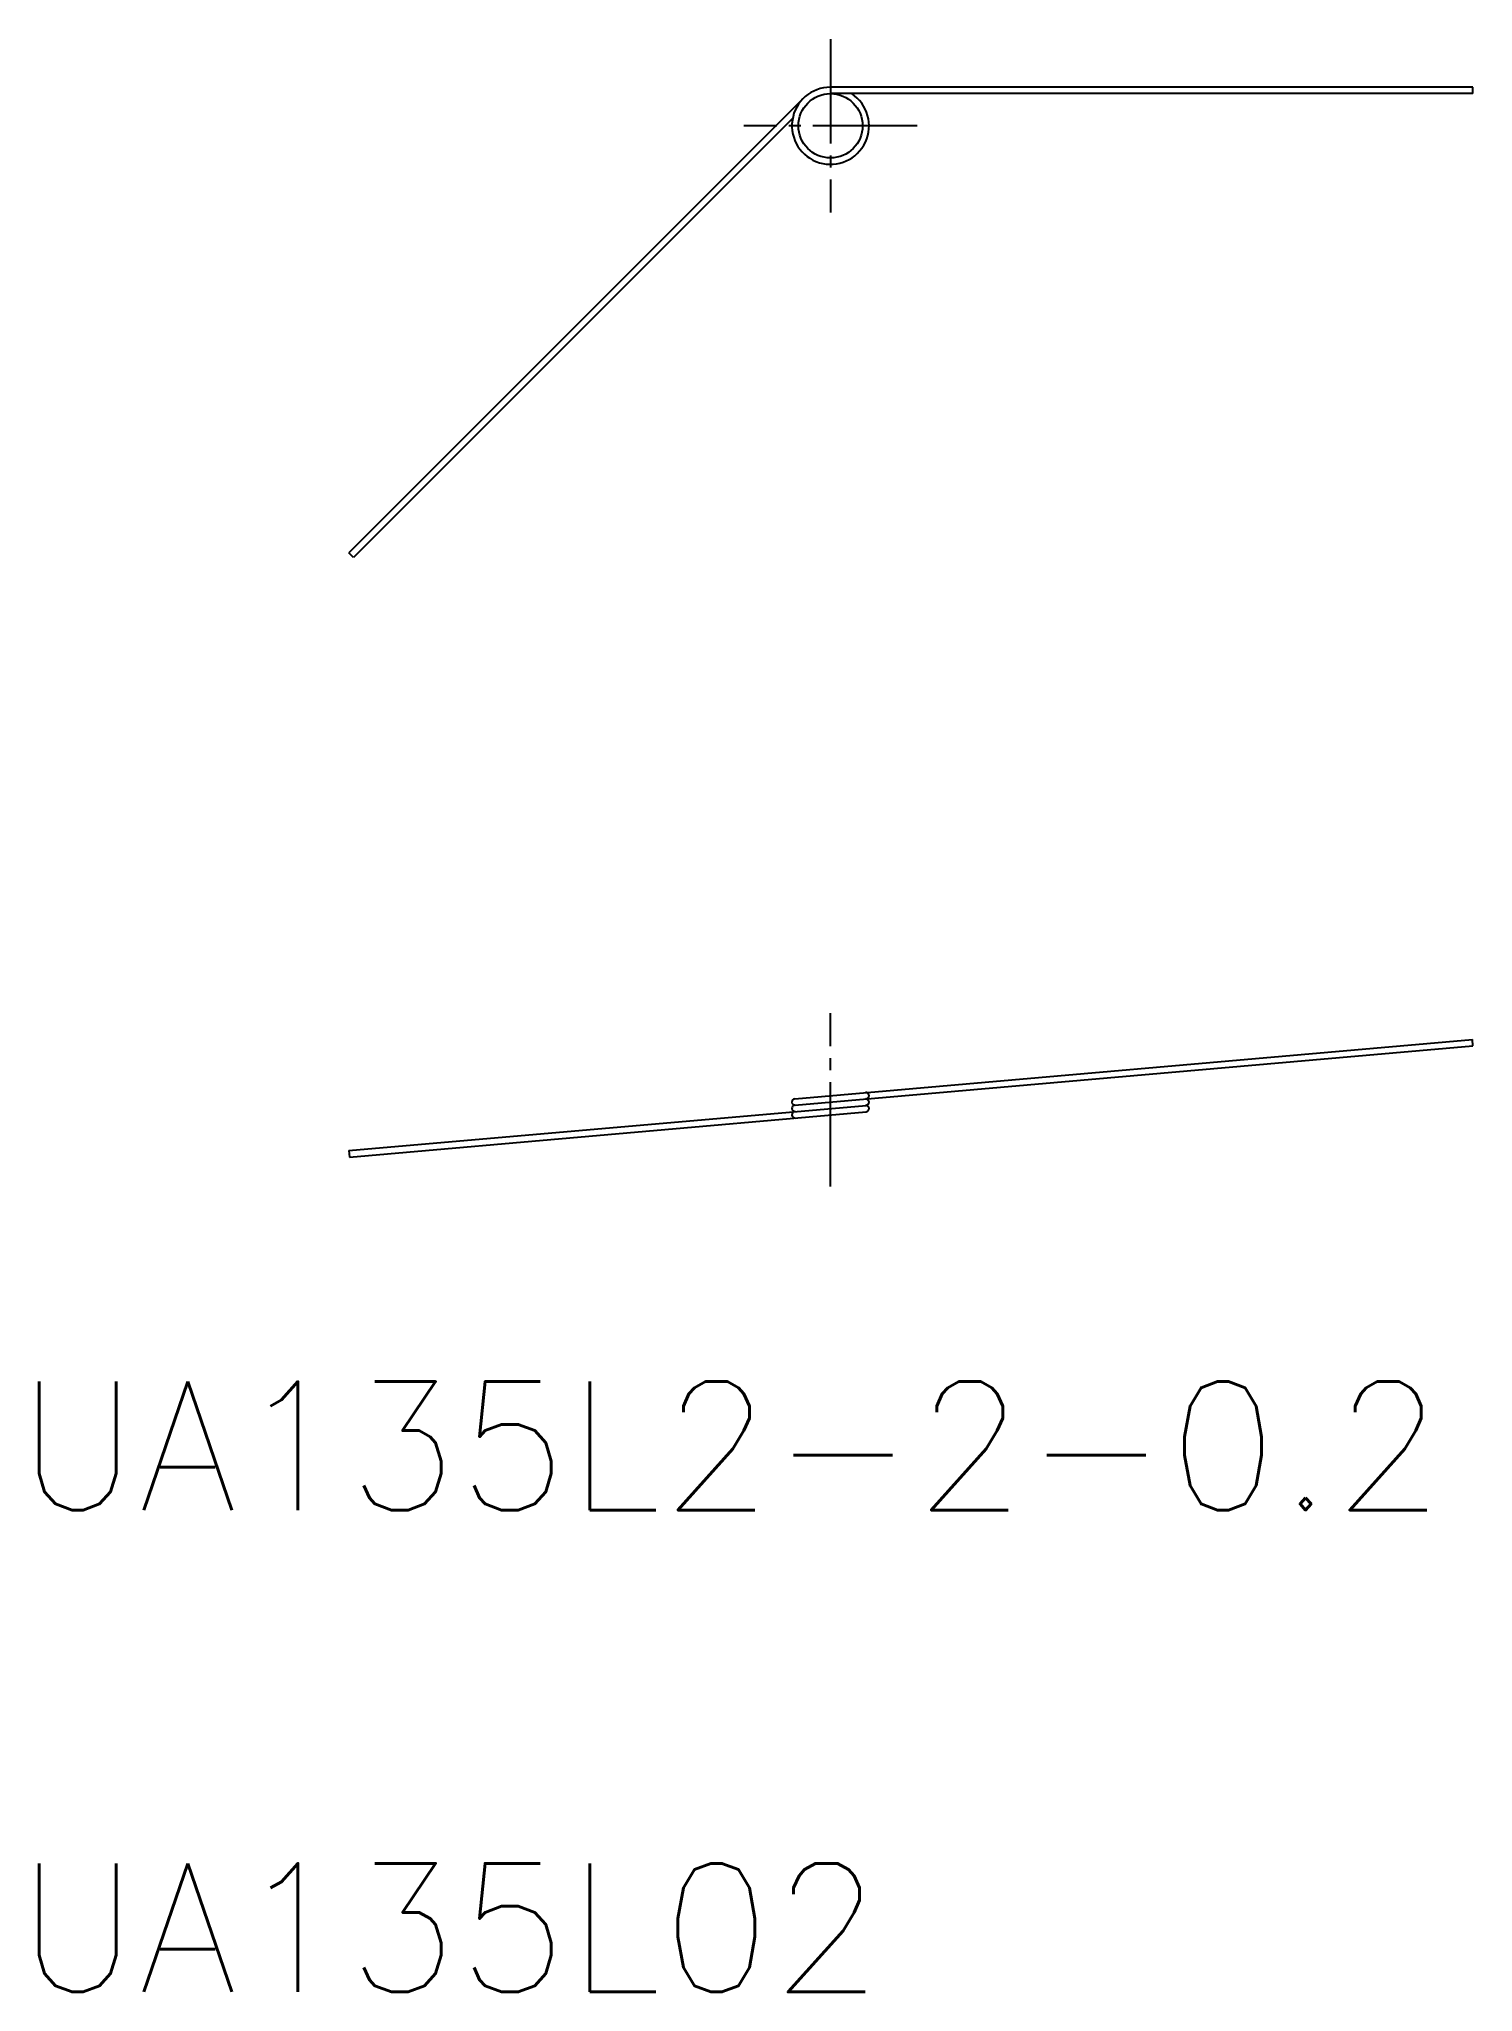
# Model space of a CAD drawing. Extents: x 112.9 to 157.5, y 27.3 to 88.1.
import ezdxf

# ---------------------------------------------------------------- set-up
doc = ezdxf.new("R2010")
doc.units = 0
doc.header["$LTSCALE"] = 0.25
doc.linetypes.add('CENTER', pattern=[17.5, 13, -1.5, 1.5, -1.5])
doc.layers.get('0').update_dxf_attribs({"linetype": 'CONTINUOUS'})
doc.layers.add('CENTER', color=1, linetype='CENTER')
doc.styles.get("Standard").update_dxf_attribs({"font": 'txt.shx'})

msp = doc.modelspace()

# ---------------------------------------------------------------- linework, layer by layer
at = {"color": 7, "linetype": 'CONTINUOUS'}
for p, q in [((157.523, 86.563), (137.523, 86.563)), ((157.523, 86.363), (137.523, 86.363)), ((157.523, 86.363), (157.523, 86.563)), ((136.674, 86.211), (122.532, 72.069)), ((136.347, 85.601), (122.674, 71.928)), ((122.674, 71.928), (122.532, 72.069)), ((136.414, 55.075), (157.505, 56.92)), ((136.414, 54.874), (157.523, 56.721)), ((157.523, 56.721), (157.505, 56.92)), ((122.532, 53.459), (138.631, 54.867)), ((122.55, 53.259), (138.631, 54.666)), ((122.532, 53.459), (122.55, 53.259))]:
    msp.add_line(p, q, dxfattribs=at)
msp.add_circle((137.523, 85.363), 1, dxfattribs=at)
for centre, radius, start, end in [((137.523, 85.363), 1.2, 90, 56.44269), ((136.422, 54.975), 0.1, 95, 275), ((136.422, 54.774), 0.1, 95, 275), ((138.623, 55.168), 0.1, 275, 95), ((138.623, 54.967), 0.1, 275, 95), ((138.623, 54.766), 0.1, 275, 95), ((136.422, 54.573), 0.1, 95, 275)]:
    msp.add_arc(centre, radius, start, end, dxfattribs=at)
at = {"layer": 'CENTER', "color": 1, "linetype": 'CENTER'}
for p, q in [((137.523, 88.063), (137.523, 82.663)), ((140.223, 85.363), (134.823, 85.363)), ((137.523, 52.339), (137.523, 57.739))]:
    msp.add_line(p, q, dxfattribs=at)

# ---------------------------------------------------------------- texts
for s, p in [('UA135L2-2-0.2', (112.201, 42.267)), ('UA135L02', (112.201, 27.267))]:
    msp.add_text(s, height=4).set_placement(p)

doc.saveas('drawing.dxf')
